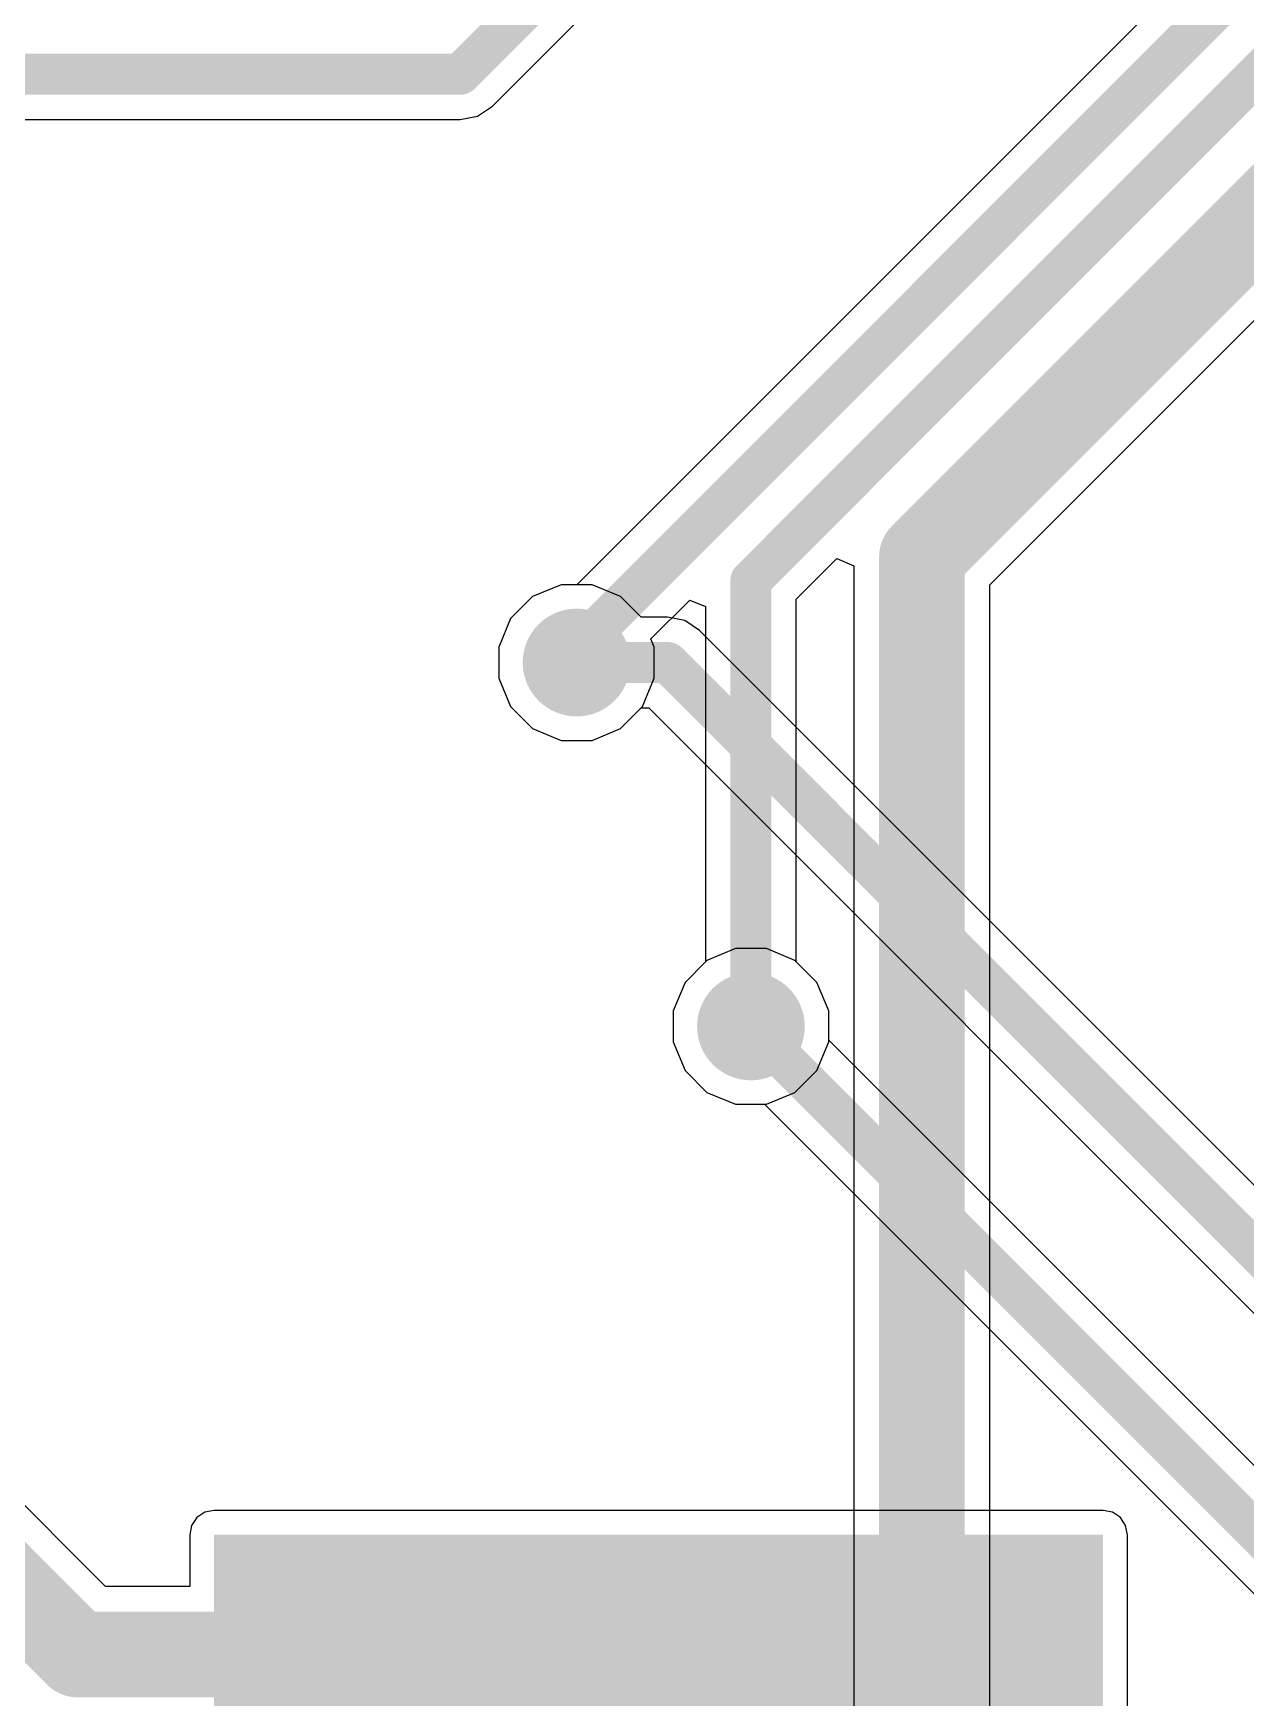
# Model space of a CAD drawing. Header units: millimetres. Extents: x -0.34 to 3.69, y -0.26 to 2.67.
# Drawn here: x 0.6021 to 0.9567, y 0.4884 to 0.975 of the extents above; entities that cross this region are included whole.
import ezdxf

# ---------------------------------------------------------------- set-up
doc = ezdxf.new("R2010")
doc.units = ezdxf.units.MM
doc.header["$MEASUREMENT"] = 0
for name, color, linetype in [('BottomLayer', 5, 'Continuous'), ('TopLayer', 1, 'Continuous'), ('ViaHoleLayer', 16, 'Continuous')]:
    doc.layers.add(name, color=color, linetype=linetype)

msp = doc.modelspace()

# ---------------------------------------------------------------- hatches: boundary and pattern name
at = {"layer": 'BottomLayer'}
h = msp.add_hatch(color=5, dxfattribs=at)
edge = h.paths.add_edge_path()
edge.add_arc((0.761, 0.791), 0.01575, 0, 360)
h = msp.add_hatch(color=5, dxfattribs=at)
edge = h.paths.add_edge_path()
edge.add_arc((0.812, 0.68461), 0.01575, 0, 360)
at = {"layer": 'TopLayer'}
h = msp.add_hatch(color=1, dxfattribs=at)
edge = h.paths.add_edge_path()
edge.add_arc((0.761, 0.791), 0.01575, 0, 360)
h = msp.add_hatch(color=1, dxfattribs=at)
edge = h.paths.add_edge_path()
edge.add_arc((0.812, 0.68461), 0.01575, 0, 360)
for points in [[(0.655, 0.446), (0.769, 0.446), (0.769, 0.536), (0.655, 0.536)], [(0.768, 0.123), (0.915, 0.123), (0.915, 0.536), (0.768, 0.536)]]:
    msp.add_hatch(color=1, dxfattribs=at).paths.add_polyline_path(points)
at = {"layer": 'ViaHoleLayer'}
h = msp.add_hatch(color=16, dxfattribs=at)
edge = h.paths.add_edge_path()
edge.add_arc((0.761, 0.791), 0.00984, 0, 360)
h = msp.add_hatch(color=16, dxfattribs=at)
edge = h.paths.add_edge_path()
edge.add_arc((0.812, 0.68461), 0.00984, 0, 360)

# ---------------------------------------------------------------- linework, layer by layer
at = {"layer": 'BottomLayer'}
for p, q in [((0.73637, 0.95363), (0.998, 1.21525)), ((1.03775, 1.09036), (0.76113, 0.81375)), ((0.26149, 0.94975), (0.727, 0.94975)), ((0.727, 0.94975), (0.73207, 0.95075)), ((0.73207, 0.95075), (0.73637, 0.95363)), ((0.88188, 0.81376), (1.00964, 0.94152)), ((0.82525, 0.80951), (0.83712, 0.82137)), ((0.83712, 0.82137), (0.84212, 0.8193)), ((0.84212, 0.8193), (0.84212, 0.326)), ((0.75648, 0.81375), (0.74811, 0.81028)), ((0.76113, 0.81375), (0.75648, 0.81375)), ((0.88188, 0.33424), (0.88188, 0.81376)), ((0.74811, 0.81028), (0.74172, 0.80389)), ((0.78277, 0.79789), (0.79413, 0.80925)), ((0.79413, 0.80925), (0.79875, 0.80734)), ((0.82525, 0.70353), (0.82525, 0.80951)), ((0.74172, 0.80389), (0.73825, 0.79552)), ((0.79875, 0.80734), (0.79875, 0.70353)), ((0.73825, 0.79552), (0.73825, 0.78648)), ((0.78375, 0.79552), (0.78277, 0.79789)), ((0.78375, 0.78648), (0.78375, 0.79552)), ((0.73825, 0.78648), (0.74172, 0.77811)), ((0.78028, 0.77811), (0.78375, 0.78648)), ((0.74172, 0.77811), (0.74811, 0.77172)), ((0.77389, 0.77172), (0.78028, 0.77811)), ((0.74811, 0.77172), (0.75648, 0.76825)), ((0.76552, 0.76825), (0.77389, 0.77172)), ((0.75648, 0.76825), (0.76552, 0.76825)), ((0.79875, 0.70353), (0.79272, 0.6975)), ((0.83128, 0.6975), (0.82525, 0.70353)), ((0.79272, 0.6975), (0.78925, 0.68914)), ((0.83475, 0.68914), (0.83128, 0.6975)), ((0.78925, 0.68914), (0.78925, 0.68009)), ((0.83475, 0.68009), (0.83475, 0.68914)), ((0.78925, 0.68009), (0.79272, 0.67173)), ((0.83128, 0.67173), (0.83475, 0.68009)), ((0.79272, 0.67173), (0.79911, 0.66533)), ((0.82489, 0.66533), (0.83128, 0.67173)), ((0.79911, 0.66533), (0.80748, 0.66187)), ((0.80748, 0.66187), (0.81652, 0.66187)), ((0.81652, 0.66187), (0.82489, 0.66533))]:
    msp.add_line(p, q, dxfattribs=at)
for points, const_width in [([(0.727, 0.963), (1.002, 1.238)], 0.012), ([(0.812, 0.815), (1.09311, 1.09611)], 0.012), ([(0.761, 0.79487), (1.051, 1.08487)], 0.012), ([(0.862, 0.822), (1.122, 1.082)], 0.025), ([(0.256, 0.963), (0.727, 0.963)], 0.012), ([(0.862, 0.326), (0.862, 0.822)], 0.025), ([(0.812, 0.68461), (0.812, 0.815)], 0.012), ([(0.761, 0.791), (0.761, 0.79487)], 0.012)]:
    msp.add_lwpolyline(points, dxfattribs=dict(at, const_width=const_width))
for points, const_width in [([(0.724, 0.963, 1), (0.73, 0.963, 1)], 0.006), ([(0.724, 0.963, 1), (0.73, 0.963, 1)], 0.006), ([(0.85575, 0.822, 1), (0.86825, 0.822, 1)], 0.0125), ([(0.85575, 0.822, 1), (0.86825, 0.822, 1)], 0.0125), ([(0.809, 0.815, 1), (0.815, 0.815, 1)], 0.006), ([(0.809, 0.815, 1), (0.815, 0.815, 1)], 0.006), ([(0.758, 0.79487, 1), (0.764, 0.79487, 1)], 0.006), ([(0.758, 0.79487, 1), (0.764, 0.79487, 1)], 0.006), ([(0.758, 0.791, 1), (0.764, 0.791, 1)], 0.006), ([(0.809, 0.68461, 1), (0.815, 0.68461, 1)], 0.006)]:
    msp.add_lwpolyline(points, format="xyb", close=True, dxfattribs=dict(at, const_width=const_width))
at = {"layer": 'TopLayer'}
for p, q in [((0.75648, 0.81375), (0.74811, 0.81028)), ((0.76552, 0.81375), (0.75648, 0.81375)), ((0.77389, 0.81028), (0.76552, 0.81375)), ((0.74811, 0.81028), (0.74172, 0.80389)), ((0.77992, 0.80425), (0.77389, 0.81028)), ((0.74172, 0.80389), (0.73825, 0.79552)), ((0.78763, 0.80425), (0.77992, 0.80425)), ((0.7927, 0.80325), (0.78763, 0.80425)), ((0.797, 0.80037), (0.7927, 0.80325)), ((0.9775, 0.61988), (0.797, 0.80037)), ((0.73825, 0.79552), (0.73825, 0.78648)), ((0.73825, 0.78648), (0.74172, 0.77811)), ((0.74172, 0.77811), (0.74811, 0.77172)), ((0.77389, 0.77172), (0.77992, 0.77775)), ((0.77992, 0.77775), (0.78214, 0.77775)), ((0.78214, 0.77775), (1.01538, 0.5445)), ((0.74811, 0.77172), (0.75648, 0.76825)), ((0.76552, 0.76825), (0.77389, 0.77172)), ((0.75648, 0.76825), (0.76552, 0.76825)), ((0.80748, 0.70736), (0.79911, 0.7039)), ((0.81652, 0.70736), (0.80748, 0.70736)), ((0.82489, 0.7039), (0.81652, 0.70736)), ((0.79911, 0.7039), (0.79272, 0.6975)), ((0.83128, 0.6975), (0.82489, 0.7039)), ((0.79272, 0.6975), (0.78925, 0.68914)), ((0.83475, 0.68914), (0.83128, 0.6975)), ((0.78925, 0.68914), (0.78925, 0.68009)), ((0.83475, 0.68061), (0.83475, 0.68914)), ((0.78925, 0.68009), (0.79272, 0.67173)), ((0.99277, 0.52259), (0.83475, 0.68061)), ((0.79272, 0.67173), (0.79911, 0.66533)), ((0.79911, 0.66533), (0.80748, 0.66187)), ((0.80748, 0.66187), (0.816, 0.66187)), ((0.816, 0.66187), (1.06224, 0.41563)), ((0.62324, 0.52088), (0.56588, 0.57824)), ((0.64995, 0.54105), (0.64841, 0.53873)), ((0.65227, 0.54259), (0.64995, 0.54105)), ((0.655, 0.54314), (0.65227, 0.54259)), ((0.915, 0.54314), (0.655, 0.54314)), ((0.91773, 0.54259), (0.915, 0.54314)), ((0.92005, 0.54105), (0.91773, 0.54259)), ((0.92159, 0.53873), (0.92005, 0.54105)), ((0.64841, 0.53873), (0.64786, 0.536)), ((0.64786, 0.536), (0.64786, 0.52088)), ((0.92214, 0.536), (0.92159, 0.53873)), ((0.92214, 0.23514), (0.92214, 0.536)), ((0.64786, 0.52088), (0.62324, 0.52088))]:
    msp.add_line(p, q, dxfattribs=at)
for points, const_width in [([(0.761, 0.791), (0.78763, 0.791)], 0.012), ([(0.78763, 0.791), (1.10363, 0.475)], 0.012), ([(0.812, 0.68461), (1.07161, 0.425)], 0.012), ([(0.546, 0.57), (0.615, 0.501)], 0.025), ([(0.615, 0.501), (0.712, 0.501)], 0.025)]:
    msp.add_lwpolyline(points, dxfattribs=dict(at, const_width=const_width))
for points, const_width in [([(0.758, 0.791, 1), (0.764, 0.791, 1)], 0.006), ([(0.78463, 0.791, 1), (0.79063, 0.791, 1)], 0.006), ([(0.78463, 0.791, 1), (0.79063, 0.791, 1)], 0.006), ([(0.809, 0.68461, 1), (0.815, 0.68461, 1)], 0.006), ([(0.60875, 0.501, 1), (0.62125, 0.501, 1)], 0.0125), ([(0.60875, 0.501, 1), (0.62125, 0.501, 1)], 0.0125), ([(0.70575, 0.501, 1), (0.71825, 0.501, 1)], 0.0125)]:
    msp.add_lwpolyline(points, format="xyb", close=True, dxfattribs=dict(at, const_width=const_width))

doc.saveas('drawing.dxf')
